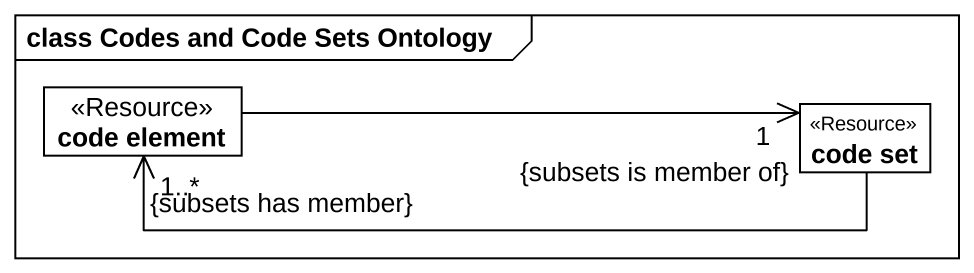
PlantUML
@startuml
mainframe class Codes and Code Sets Ontology
hide circle
hide empty members
class "code element" as code_element <<Resource>>
class "code set" as code_set <<Resource>>
code_element -right-> "1\n{subsets is member of}" code_set
code_set -left-> "1..*\n{subsets has member}" code_element
@enduml
